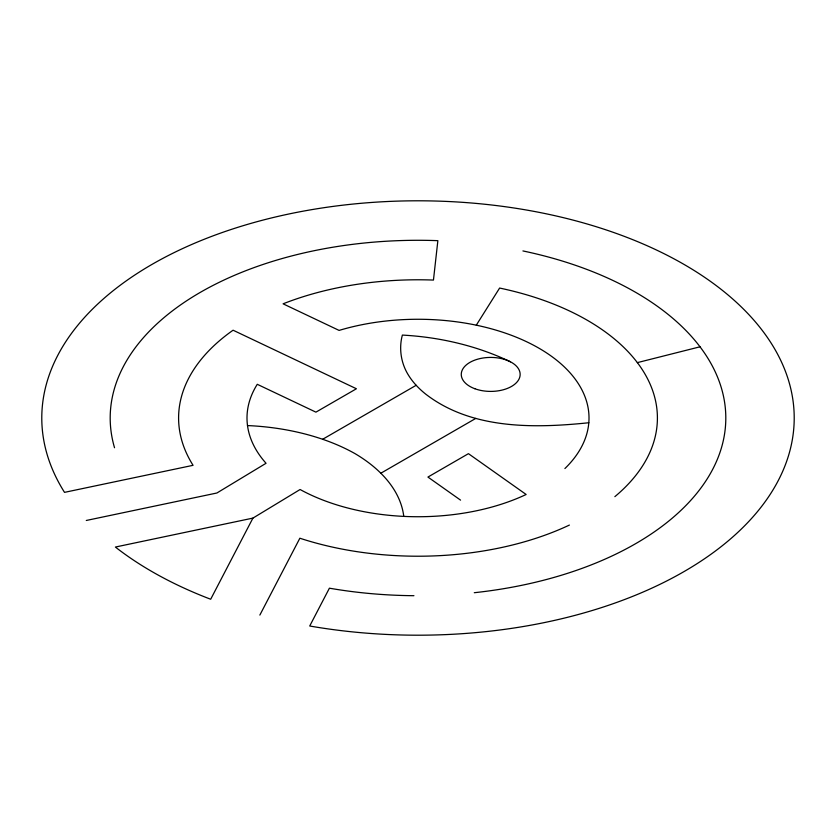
<?xml version="1.0" encoding="UTF-8"?>
<svg xmlns="http://www.w3.org/2000/svg" width="836" height="836" viewBox="0 0 836 836"><rect width="100%" height="100%" fill="white"/><g stroke="black" fill="none" stroke-linecap="round" stroke-linejoin="round"><path stroke-width="1.25" d="M252.921 518.111L210.682 599.245A376.21 217.203 0 0 1 115.378 547.047L252.921 518.111L300.093 489.509A171.004 98.732 0 0 0 526.147 494.484L468.442 453.666L427.927 477.063L460.563 500.137M259.85 615.077L299.863 538.217A239.409 138.222 0 0 0 569.4 525.071M476.29 325.183L499.614 288.054A239.409 138.222 0 0 1 614.857 496.657M322.654 439.276L416.171 385.291M380.829 473.228L475.778 418.408M637.356 362.625L700.025 346.804M86.286 520.473L216.9 493L266.047 463.28A171.004 98.732 0 0 1 257.269 384.299L315.914 412.148L356.418 388.761L233.077 330.21A239.409 138.222 0 0 0 193.064 465.318L64.518 492.362A376.21 217.203 0 0 1 367.129 202.793A376.21 217.203 0 0 1 793.061 434.96A376.21 217.203 0 0 1 309.717 626.007L329.405 588.189A307.805 177.713 0 0 0 413.935 595.692M588.847 422.744C533.985 428.398 471.546 429.526 425.649 394.08A130.635 75.418 0 0 1 408.846 375.782C401.123 363.879 398.647 348.8 402.367 335.079A186.982 107.948 0 0 1 442.108 339.792C465.694 344.192 488.809 351.392 510.451 361.81M522.928 250.936A307.805 177.713 0 0 1 724.77 432.557A307.805 177.713 0 0 1 474.273 592.714M114.532 447.741A307.805 177.713 0 0 1 437.865 240.663L433.456 280.07A239.409 138.222 0 0 0 283.08 303.823L339.092 330.408A171.004 98.732 0 0 1 542.365 350.232A171.004 98.732 0 0 1 564.896 468.547M247.487 425.566A172.519 99.599 0 0 1 355.049 453.645A172.529 99.609 0 0 1 403.767 516.387M474.848 388.73A29.438 16.992 0 0 0 520.117 375.186A29.438 16.992 0 0 0 477.178 359.323A29.438 16.992 0 0 0 474.848 388.73"/></g></svg>
